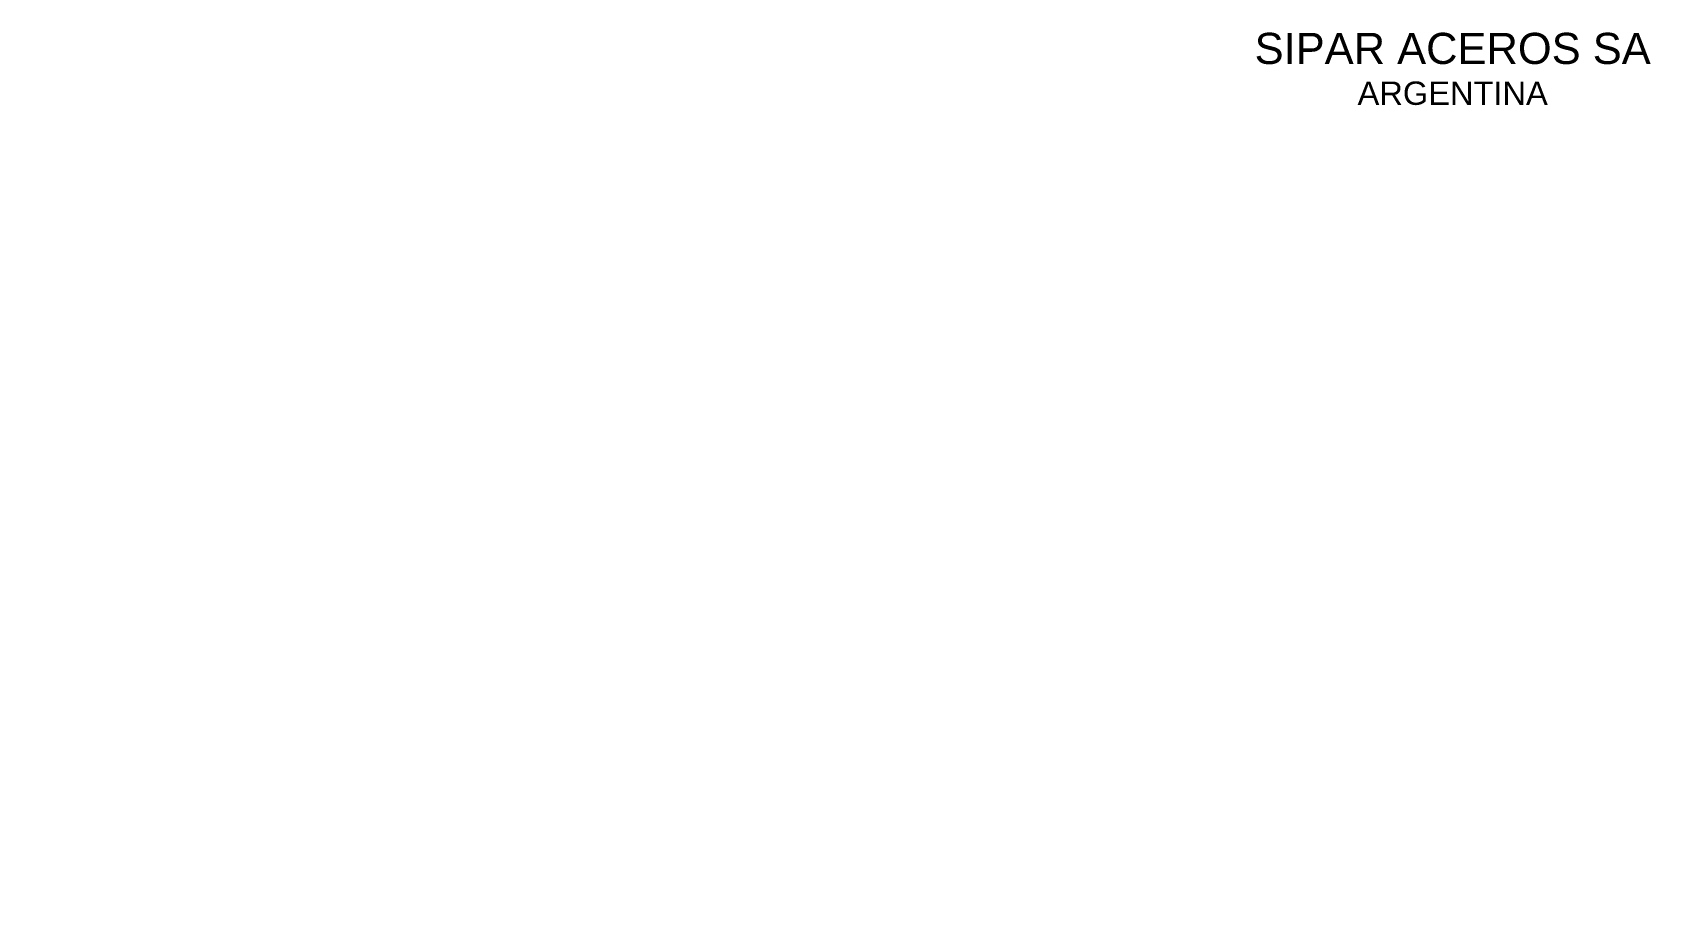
# Model space of a CAD drawing. Header units: millimetres. Extents: x 46 to 358, y 10 to 178.
import ezdxf
from ezdxf.enums import TextEntityAlignment as Align

# ---------------------------------------------------------------- set-up
doc = ezdxf.new("R2010")
doc.units = ezdxf.units.MM
doc.layers.add('CART', color=7, linetype='Continuous')
doc.styles.add('style3', font='ARIAL.TTF')

msp = doc.modelspace()

# ---------------------------------------------------------------- texts
at = {"insert": (46.1, 10.34), "char_height": 2.5, "attachment_point": 9}
msp.add_mtext('\\P ', dxfattribs=at)
at = {"layer": 'CART', "color": 200, "style": 'style3'}
msp.add_text('SIPAR ACEROS SA', height=6, dxfattribs=at).set_placement((320, 174.5), align=Align.MIDDLE)
msp.add_text('ARGENTINA', height=4.5, dxfattribs=at).set_placement((320, 165.86), align=Align.MIDDLE_CENTER)

doc.saveas('drawing.dxf')
